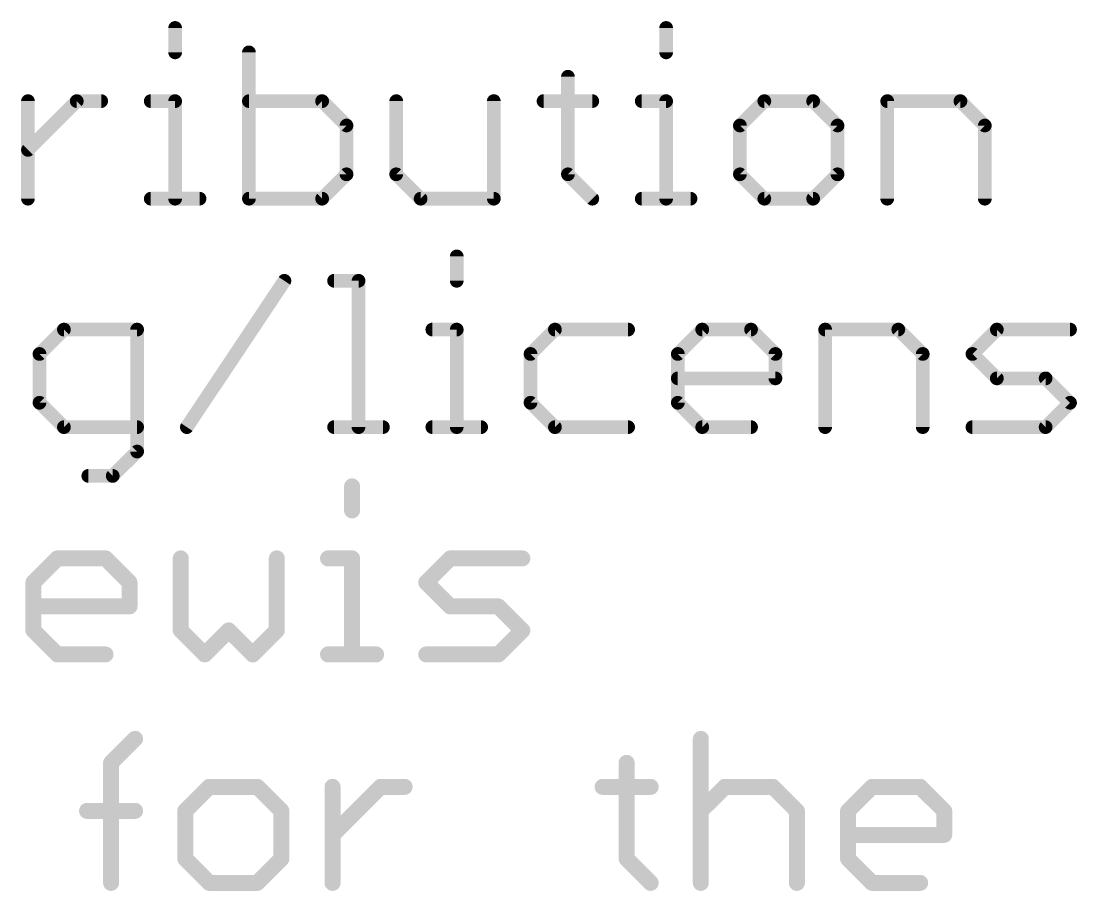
# Model space of a CAD drawing. Extents: x -23 to 84, y -20 to 26.
# Drawn here: x 37.17 to 48.9, y -19.05 to -9.38 of the extents above; entities that cross this region are included whole.
import ezdxf

# ---------------------------------------------------------------- set-up
doc = ezdxf.new("R2010")
doc.units = 0
doc.layers.add('51', color=53, linetype='CONTINUOUS')

msp = doc.modelspace()

# ---------------------------------------------------------------- linework, layer by layer
at = {"layer": '51'}
for points, const_width in [([(38.8807, -9.4556), (38.8807, -9.7268)], 0.1524), ([(44.3379, -9.4556), (44.3379, -9.7268)], 0.1524), ([(39.701, -9.7268), (39.701, -11.3538)], 0.1524), ([(43.2465, -9.998), (43.2465, -11.0826)], 0.1524), ([(37.2453, -11.3538), (37.2453, -10.2691)], 0.1524), ([(37.2453, -10.8115), (37.7876, -10.2691)], 0.1524), ([(37.7876, -10.2691), (38.0588, -10.2691)], 0.1524), ([(38.6096, -10.2691), (38.8807, -10.2691)], 0.1524), ([(38.8807, -10.2691), (38.8807, -11.3538)], 0.1524), ([(40.5145, -10.2691), (39.701, -10.2691)], 0.1524), ([(40.7857, -10.5403), (40.5145, -10.2691)], 0.1524), ([(41.3382, -10.2691), (41.3382, -11.0826)], 0.1524), ([(42.4228, -11.3538), (42.4228, -10.2691)], 0.1524), ([(42.9753, -10.2691), (43.5176, -10.2691)], 0.1524), ([(44.0667, -10.2691), (44.3379, -10.2691)], 0.1524), ([(44.3379, -10.2691), (44.3379, -11.3538)], 0.1524), ([(45.4293, -10.2691), (45.1582, -10.5403)], 0.1524), ([(45.9717, -10.2691), (45.4293, -10.2691)], 0.1524), ([(46.2428, -10.5403), (45.9717, -10.2691)], 0.1524), ([(46.7953, -11.3538), (46.7953, -10.2691)], 0.1524), ([(46.7953, -10.2691), (47.6088, -10.2691)], 0.1524), ([(47.6088, -10.2691), (47.88, -10.5403)], 0.1524), ([(40.7857, -11.0826), (40.7857, -10.5403)], 0.1524), ([(45.1582, -10.5403), (45.1582, -11.0826)], 0.1524), ([(46.2428, -11.0826), (46.2428, -10.5403)], 0.1524), ([(47.88, -10.5403), (47.88, -11.3538)], 0.1524), ([(40.5145, -11.3538), (40.7857, -11.0826)], 0.1524), ([(41.3382, -11.0826), (41.6093, -11.3538)], 0.1524), ([(43.2465, -11.0826), (43.5176, -11.3538)], 0.1524), ([(45.1582, -11.0826), (45.4293, -11.3538)], 0.1524), ([(45.9717, -11.3538), (46.2428, -11.0826)], 0.1524), ([(38.6096, -11.3538), (39.1519, -11.3538)], 0.1524), ([(39.701, -11.3538), (40.5145, -11.3538)], 0.1524), ([(41.6093, -11.3538), (42.4228, -11.3538)], 0.1524), ([(44.0667, -11.3538), (44.6091, -11.3538)], 0.1524), ([(45.4293, -11.3538), (45.9717, -11.3538)], 0.1524), ([(42.0106, -11.9956), (42.0106, -12.2668)], 0.1524), ([(39.0108, -13.8938), (40.0955, -12.2668)], 0.1524), ([(40.648, -12.2668), (40.9191, -12.2668)], 0.1524), ([(40.9191, -12.2668), (40.9191, -13.8938)], 0.1524), ([(37.6448, -12.8091), (37.3737, -13.0803)], 0.1524), ([(38.4583, -12.8091), (37.6448, -12.8091)], 0.1524), ([(38.4583, -14.165), (38.4583, -12.8091)], 0.1524), ([(41.7394, -12.8091), (42.0106, -12.8091)], 0.1524), ([(42.0106, -12.8091), (42.0106, -13.8938)], 0.1524), ([(43.102, -12.8091), (42.8309, -13.0803)], 0.1524), ([(43.9155, -12.8091), (43.102, -12.8091)], 0.1524), ([(44.468, -13.0803), (44.7392, -12.8091)], 0.1524), ([(44.7392, -12.8091), (45.2815, -12.8091)], 0.1524), ([(45.2815, -12.8091), (45.5527, -13.0803)], 0.1524), ([(46.1052, -13.8938), (46.1052, -12.8091)], 0.1524), ([(46.1052, -12.8091), (46.9187, -12.8091)], 0.1524), ([(46.9187, -12.8091), (47.1898, -13.0803)], 0.1524), ([(47.7423, -13.0803), (48.0135, -12.8091)], 0.1524), ([(48.0135, -12.8091), (48.827, -12.8091)], 0.1524), ([(37.3737, -13.0803), (37.3737, -13.6226)], 0.1524), ([(42.8309, -13.0803), (42.8309, -13.6226)], 0.1524), ([(44.468, -13.6226), (44.468, -13.0803)], 0.1524), ([(45.5527, -13.0803), (45.5527, -13.3515)], 0.1524), ([(47.1898, -13.0803), (47.1898, -13.8938)], 0.1524), ([(48.0135, -13.3515), (47.7423, -13.0803)], 0.1524), ([(45.5527, -13.3515), (44.468, -13.3515)], 0.1524), ([(48.5558, -13.3515), (48.0135, -13.3515)], 0.1524), ([(48.827, -13.6226), (48.5558, -13.3515)], 0.1524), ([(37.3737, -13.6226), (37.6448, -13.8938)], 0.1524), ([(42.8309, -13.6226), (43.102, -13.8938)], 0.1524), ([(44.7392, -13.8938), (44.468, -13.6226)], 0.1524), ([(48.5558, -13.8938), (48.827, -13.6226)], 0.1524), ([(37.6448, -13.8938), (38.4583, -13.8938)], 0.1524), ([(40.648, -13.8938), (41.1903, -13.8938)], 0.1524), ([(41.7394, -13.8938), (42.2817, -13.8938)], 0.1524), ([(43.102, -13.8938), (43.9155, -13.8938)], 0.1524), ([(45.2815, -13.8938), (44.7392, -13.8938)], 0.1524), ([(47.7423, -13.8938), (48.5558, -13.8938)], 0.1524), ([(38.1872, -14.4361), (38.4583, -14.165)], 0.1524), ([(37.916, -14.4361), (38.1872, -14.4361)], 0.1524), ([(40.8474, -14.5526), (40.8474, -14.8195)], 0.1778), ([(37.3061, -15.6203), (37.573, -15.3534)], 0.1778), ([(37.573, -15.3534), (38.1069, -15.3534)], 0.1778), ([(38.1069, -15.3534), (38.3738, -15.6203)], 0.1778), ([(38.9433, -15.3534), (38.9433, -16.1542)], 0.1778), ([(40.011, -16.1542), (40.011, -15.3534)], 0.1778), ([(40.5804, -15.3534), (40.8474, -15.3534)], 0.1778), ([(40.8474, -15.3534), (40.8474, -16.4211)], 0.1778), ([(41.6719, -15.6203), (41.9388, -15.3534)], 0.1778), ([(41.9388, -15.3534), (42.7396, -15.3534)], 0.1778), ([(37.3061, -16.1542), (37.3061, -15.6203)], 0.1778), ([(38.3738, -15.6203), (38.3738, -15.8872)], 0.1778), ([(41.9388, -15.8872), (41.6719, -15.6203)], 0.1778), ([(38.3738, -15.8872), (37.3061, -15.8872)], 0.1778), ([(42.4727, -15.8872), (41.9388, -15.8872)], 0.1778), ([(42.7396, -16.1542), (42.4727, -15.8872)], 0.1778), ([(37.573, -16.4211), (37.3061, -16.1542)], 0.1778), ([(38.9433, -16.1542), (39.2102, -16.4211)], 0.1778), ([(39.2102, -16.4211), (39.4771, -16.1542)], 0.1778), ([(39.4771, -16.1542), (39.7441, -16.4211)], 0.1778), ([(39.7441, -16.4211), (40.011, -16.1542)], 0.1778), ([(42.4727, -16.4211), (42.7396, -16.1542)], 0.1778), ([(38.1069, -16.4211), (37.573, -16.4211)], 0.1778), ([(40.5804, -16.4211), (41.1143, -16.4211)], 0.1778), ([(41.6719, -16.4211), (42.4727, -16.4211)], 0.1778), ([(38.1689, -17.6265), (38.4359, -17.3595)], 0.1778), ([(44.7235, -17.3595), (44.7235, -18.9611)], 0.1778), ([(38.1689, -18.9611), (38.1689, -17.6265)], 0.1778), ([(43.899, -17.6265), (43.899, -18.6942)], 0.1778), ([(39.2604, -17.8934), (38.9934, -18.1603)], 0.1778), ([(39.7942, -17.8934), (39.2604, -17.8934)], 0.1778), ([(40.0611, -18.1603), (39.7942, -17.8934)], 0.1778), ([(40.6306, -18.9611), (40.6306, -17.8934)], 0.1778), ([(40.6306, -18.4272), (41.1644, -17.8934)], 0.1778), ([(41.1644, -17.8934), (41.4314, -17.8934)], 0.1778), ([(43.632, -17.8934), (44.1659, -17.8934)], 0.1778), ([(44.7235, -18.1603), (44.9904, -17.8934)], 0.1778), ([(44.9904, -17.8934), (45.5243, -17.8934)], 0.1778), ([(45.5243, -17.8934), (45.7912, -18.1603)], 0.1778), ([(46.3606, -18.1603), (46.6276, -17.8934)], 0.1778), ([(46.6276, -17.8934), (47.1614, -17.8934)], 0.1778), ([(47.1614, -17.8934), (47.4283, -18.1603)], 0.1778), ([(37.902, -18.1603), (38.4359, -18.1603)], 0.1778), ([(38.9934, -18.1603), (38.9934, -18.6942)], 0.1778), ([(40.0611, -18.6942), (40.0611, -18.1603)], 0.1778), ([(45.7912, -18.1603), (45.7912, -18.9611)], 0.1778), ([(46.3606, -18.6942), (46.3606, -18.1603)], 0.1778), ([(47.4283, -18.1603), (47.4283, -18.4272)], 0.1778), ([(47.4283, -18.4272), (46.3606, -18.4272)], 0.1778), ([(38.9934, -18.6942), (39.2604, -18.9611)], 0.1778), ([(39.7942, -18.9611), (40.0611, -18.6942)], 0.1778), ([(43.899, -18.6942), (44.1659, -18.9611)], 0.1778), ([(46.6276, -18.9611), (46.3606, -18.6942)], 0.1778), ([(39.2604, -18.9611), (39.7942, -18.9611)], 0.1778), ([(47.1614, -18.9611), (46.6276, -18.9611)], 0.1778)]:
    msp.add_lwpolyline(points, dxfattribs=dict(at, const_width=const_width))
for points, const_width in [([(38.9188, -9.4556, 1), (38.8426, -9.4556)], 0.0762), ([(44.376, -9.4556, 1), (44.2998, -9.4556)], 0.0762), ([(38.8426, -9.7268, 1), (38.9188, -9.7268)], 0.0762), ([(39.7391, -9.7268, 1), (39.6629, -9.7268)], 0.0762), ([(44.2998, -9.7268, 1), (44.376, -9.7268)], 0.0762), ([(43.2846, -9.998, 1), (43.2084, -9.998)], 0.0762), ([(37.2834, -10.2691, 1), (37.2072, -10.2691)], 0.0762), ([(37.7876, -10.231, 1), (37.7876, -10.3072)], 0.0762), ([(37.8145, -10.2961, 1), (37.7606, -10.2422)], 0.0762), ([(38.0588, -10.3072, 1), (38.0588, -10.231)], 0.0762), ([(38.6096, -10.231, 1), (38.6096, -10.3072)], 0.0762), ([(38.9188, -10.2691, 1), (38.8426, -10.2691)], 0.0762), ([(38.8807, -10.3072, 1), (38.8807, -10.231)], 0.0762), ([(39.701, -10.231, 1), (39.701, -10.3072)], 0.0762), ([(40.5414, -10.2422, 1), (40.4875, -10.2961)], 0.0762), ([(40.5145, -10.3072, 1), (40.5145, -10.231)], 0.0762), ([(41.3763, -10.2691, 1), (41.3001, -10.2691)], 0.0762), ([(42.4609, -10.2691, 1), (42.3847, -10.2691)], 0.0762), ([(42.9753, -10.231, 1), (42.9753, -10.3072)], 0.0762), ([(43.5176, -10.3072, 1), (43.5176, -10.231)], 0.0762), ([(44.0667, -10.231, 1), (44.0667, -10.3072)], 0.0762), ([(44.376, -10.2691, 1), (44.2998, -10.2691)], 0.0762), ([(44.3379, -10.3072, 1), (44.3379, -10.231)], 0.0762), ([(45.4293, -10.231, 1), (45.4293, -10.3072)], 0.0762), ([(45.4563, -10.2961, 1), (45.4024, -10.2422)], 0.0762), ([(45.9986, -10.2422, 1), (45.9447, -10.2961)], 0.0762), ([(45.9717, -10.3072, 1), (45.9717, -10.231)], 0.0762), ([(46.8334, -10.2691, 1), (46.7572, -10.2691)], 0.0762), ([(46.7953, -10.231, 1), (46.7953, -10.3072)], 0.0762), ([(47.6358, -10.2422, 1), (47.5819, -10.2961)], 0.0762), ([(47.6088, -10.3072, 1), (47.6088, -10.231)], 0.0762), ([(40.8238, -10.5403, 1), (40.7476, -10.5403)], 0.0762), ([(40.7587, -10.5672, 1), (40.8126, -10.5134)], 0.0762), ([(45.1963, -10.5403, 1), (45.1201, -10.5403)], 0.0762), ([(45.1312, -10.5134, 1), (45.1851, -10.5672)], 0.0762), ([(46.2809, -10.5403, 1), (46.2047, -10.5403)], 0.0762), ([(46.2159, -10.5672, 1), (46.2698, -10.5134)], 0.0762), ([(47.9181, -10.5403, 1), (47.8419, -10.5403)], 0.0762), ([(47.8531, -10.5672, 1), (47.9069, -10.5134)], 0.0762), ([(37.2183, -10.7845, 1), (37.2722, -10.8384)], 0.0762), ([(40.8126, -11.1096, 1), (40.7587, -11.0557)], 0.0762), ([(41.3651, -11.0557, 1), (41.3112, -11.1096)], 0.0762), ([(43.2734, -11.0557, 1), (43.2195, -11.1096)], 0.0762), ([(45.1851, -11.0557, 1), (45.1312, -11.1096)], 0.0762), ([(46.2698, -11.1096, 1), (46.2159, -11.0557)], 0.0762), ([(40.7476, -11.0826, 1), (40.8238, -11.0826)], 0.0762), ([(41.3001, -11.0826, 1), (41.3763, -11.0826)], 0.0762), ([(43.2084, -11.0826, 1), (43.2846, -11.0826)], 0.0762), ([(45.1201, -11.0826, 1), (45.1963, -11.0826)], 0.0762), ([(46.2047, -11.0826, 1), (46.2809, -11.0826)], 0.0762), ([(37.2072, -11.3538, 1), (37.2834, -11.3538)], 0.0762), ([(38.6096, -11.3157, 1), (38.6096, -11.3919)], 0.0762), ([(38.8426, -11.3538, 1), (38.9188, -11.3538)], 0.0762), ([(39.1519, -11.3919, 1), (39.1519, -11.3157)], 0.0762), ([(39.701, -11.3157, 1), (39.701, -11.3919)], 0.0762), ([(39.6629, -11.3538, 1), (39.7391, -11.3538)], 0.0762), ([(40.4876, -11.3269, 1), (40.5414, -11.3807)], 0.0762), ([(40.5145, -11.3919, 1), (40.5145, -11.3157)], 0.0762), ([(41.6093, -11.3157, 1), (41.6093, -11.3919)], 0.0762), ([(41.5824, -11.3807, 1), (41.6363, -11.3269)], 0.0762), ([(42.3847, -11.3538, 1), (42.4609, -11.3538)], 0.0762), ([(42.4228, -11.3919, 1), (42.4228, -11.3157)], 0.0762), ([(43.4907, -11.3807, 1), (43.5446, -11.3269)], 0.0762), ([(44.0667, -11.3157, 1), (44.0667, -11.3919)], 0.0762), ([(44.2998, -11.3538, 1), (44.376, -11.3538)], 0.0762), ([(44.6091, -11.3919, 1), (44.6091, -11.3157)], 0.0762), ([(45.4293, -11.3157, 1), (45.4293, -11.3919)], 0.0762), ([(45.4024, -11.3807, 1), (45.4563, -11.3269)], 0.0762), ([(45.9447, -11.3269, 1), (45.9986, -11.3807)], 0.0762), ([(45.9717, -11.3919, 1), (45.9717, -11.3157)], 0.0762), ([(46.7572, -11.3538, 1), (46.8334, -11.3538)], 0.0762), ([(47.8419, -11.3538, 1), (47.9181, -11.3538)], 0.0762), ([(42.0487, -11.9956, 1), (41.9725, -11.9956)], 0.0762), ([(40.1272, -12.2879, 1), (40.0638, -12.2457)], 0.0762), ([(40.648, -12.2287, 1), (40.648, -12.3049)], 0.0762), ([(40.9572, -12.2668, 1), (40.881, -12.2668)], 0.0762), ([(40.9191, -12.3049, 1), (40.9191, -12.2287)], 0.0762), ([(41.9725, -12.2668, 1), (42.0487, -12.2668)], 0.0762), ([(37.6448, -12.771, 1), (37.6448, -12.8472)], 0.0762), ([(37.6718, -12.8361, 1), (37.6179, -12.7822)], 0.0762), ([(38.4964, -12.8091, 1), (38.4202, -12.8091)], 0.0762), ([(38.4583, -12.8472, 1), (38.4583, -12.771)], 0.0762), ([(41.7394, -12.771, 1), (41.7394, -12.8472)], 0.0762), ([(42.0487, -12.8091, 1), (41.9725, -12.8091)], 0.0762), ([(42.0106, -12.8472, 1), (42.0106, -12.771)], 0.0762), ([(43.102, -12.771, 1), (43.102, -12.8472)], 0.0762), ([(43.129, -12.8361, 1), (43.0751, -12.7822)], 0.0762), ([(43.9155, -12.8472, 1), (43.9155, -12.771)], 0.0762), ([(44.7392, -12.771, 1), (44.7392, -12.8472)], 0.0762), ([(44.7661, -12.8361, 1), (44.7122, -12.7822)], 0.0762), ([(45.3084, -12.7822, 1), (45.2546, -12.8361)], 0.0762), ([(45.2815, -12.8472, 1), (45.2815, -12.771)], 0.0762), ([(46.1433, -12.8091, 1), (46.0671, -12.8091)], 0.0762), ([(46.1052, -12.771, 1), (46.1052, -12.8472)], 0.0762), ([(46.9456, -12.7822, 1), (46.8917, -12.8361)], 0.0762), ([(46.9187, -12.8472, 1), (46.9187, -12.771)], 0.0762), ([(48.0135, -12.771, 1), (48.0135, -12.8472)], 0.0762), ([(48.0404, -12.8361, 1), (47.9865, -12.7822)], 0.0762), ([(48.827, -12.8472, 1), (48.827, -12.771)], 0.0762), ([(37.4118, -13.0803, 1), (37.3356, -13.0803)], 0.0762), ([(37.3467, -13.0534, 1), (37.4006, -13.1072)], 0.0762), ([(42.869, -13.0803, 1), (42.7928, -13.0803)], 0.0762), ([(42.8039, -13.0534, 1), (42.8578, -13.1072)], 0.0762), ([(44.5061, -13.0803, 1), (44.4299, -13.0803)], 0.0762), ([(44.4411, -13.0534, 1), (44.495, -13.1072)], 0.0762), ([(45.5908, -13.0803, 1), (45.5146, -13.0803)], 0.0762), ([(45.5257, -13.1072, 1), (45.5796, -13.0534)], 0.0762), ([(47.2279, -13.0803, 1), (47.1517, -13.0803)], 0.0762), ([(47.1629, -13.1072, 1), (47.2168, -13.0534)], 0.0762), ([(47.7693, -13.0534, 1), (47.7154, -13.1072)], 0.0762), ([(47.7154, -13.0534, 1), (47.7693, -13.1072)], 0.0762), ([(44.468, -13.3134, 1), (44.468, -13.3896)], 0.0762), ([(45.5146, -13.3515, 1), (45.5908, -13.3515)], 0.0762), ([(45.5527, -13.3896, 1), (45.5527, -13.3134)], 0.0762), ([(48.0135, -13.3134, 1), (48.0135, -13.3896)], 0.0762), ([(47.9865, -13.3784, 1), (48.0404, -13.3245)], 0.0762), ([(48.5828, -13.3245, 1), (48.5289, -13.3784)], 0.0762), ([(48.5558, -13.3896, 1), (48.5558, -13.3134)], 0.0762), ([(37.4006, -13.5957, 1), (37.3467, -13.6496)], 0.0762), ([(37.3356, -13.6226, 1), (37.4118, -13.6226)], 0.0762), ([(42.8578, -13.5957, 1), (42.8039, -13.6496)], 0.0762), ([(42.7928, -13.6226, 1), (42.869, -13.6226)], 0.0762), ([(44.495, -13.5957, 1), (44.4411, -13.6496)], 0.0762), ([(44.4299, -13.6226, 1), (44.5061, -13.6226)], 0.0762), ([(48.8539, -13.6496, 1), (48.8, -13.5957)], 0.0762), ([(48.8, -13.6496, 1), (48.8539, -13.5957)], 0.0762), ([(37.6448, -13.8557, 1), (37.6448, -13.9319)], 0.0762), ([(37.6179, -13.9207, 1), (37.6718, -13.8669)], 0.0762), ([(38.4583, -13.9319, 1), (38.4583, -13.8557)], 0.0762), ([(38.9791, -13.8727, 1), (39.0425, -13.9149)], 0.0762), ([(40.648, -13.8557, 1), (40.648, -13.9319)], 0.0762), ([(41.1903, -13.9319, 1), (41.1903, -13.8557)], 0.0762), ([(41.7394, -13.8557, 1), (41.7394, -13.9319)], 0.0762), ([(42.2817, -13.9319, 1), (42.2817, -13.8557)], 0.0762), ([(43.102, -13.8557, 1), (43.102, -13.9319)], 0.0762), ([(43.0751, -13.9207, 1), (43.129, -13.8669)], 0.0762), ([(43.9155, -13.9319, 1), (43.9155, -13.8557)], 0.0762), ([(44.7392, -13.8557, 1), (44.7392, -13.9319)], 0.0762), ([(44.7122, -13.9207, 1), (44.7661, -13.8669)], 0.0762), ([(45.2815, -13.9319, 1), (45.2815, -13.8557)], 0.0762), ([(47.7423, -13.8557, 1), (47.7423, -13.9319)], 0.0762), ([(48.5289, -13.8669, 1), (48.5828, -13.9207)], 0.0762), ([(48.5558, -13.9319, 1), (48.5558, -13.8557)], 0.0762), ([(40.881, -13.8938, 1), (40.9572, -13.8938)], 0.0762), ([(41.9725, -13.8938, 1), (42.0487, -13.8938)], 0.0762), ([(46.0671, -13.8938, 1), (46.1433, -13.8938)], 0.0762), ([(47.1517, -13.8938, 1), (47.2279, -13.8938)], 0.0762), ([(38.4202, -14.165, 1), (38.4964, -14.165)], 0.0762), ([(38.4853, -14.1919, 1), (38.4314, -14.138)], 0.0762), ([(37.916, -14.398, 1), (37.916, -14.4742)], 0.0762), ([(38.1602, -14.4092, 1), (38.2141, -14.4631)], 0.0762), ([(38.1872, -14.4742, 1), (38.1872, -14.398)], 0.0762), ([(40.8918, -14.5526, 1), (40.8029, -14.5526)], 0.0889), ([(40.8029, -14.8195, 1), (40.8918, -14.8195)], 0.0889), ([(37.573, -15.3089, 1), (37.573, -15.3978)], 0.0889), ([(37.6045, -15.3848, 1), (37.5416, -15.322)], 0.0889), ([(38.1383, -15.322, 1), (38.0755, -15.3848)], 0.0889), ([(38.1069, -15.3978, 1), (38.1069, -15.3089)], 0.0889), ([(38.9877, -15.3534, 1), (38.8988, -15.3534)], 0.0889), ([(40.0554, -15.3534, 1), (39.9665, -15.3534)], 0.0889), ([(40.5804, -15.3089, 1), (40.5804, -15.3978)], 0.0889), ([(40.8918, -15.3534, 1), (40.8029, -15.3534)], 0.0889), ([(40.8474, -15.3978, 1), (40.8474, -15.3089)], 0.0889), ([(41.9388, -15.3089, 1), (41.9388, -15.3978)], 0.0889), ([(41.9702, -15.3848, 1), (41.9074, -15.322)], 0.0889), ([(42.7396, -15.3978, 1), (42.7396, -15.3089)], 0.0889), ([(37.2747, -15.5889, 1), (37.3375, -15.6517)], 0.0889), ([(37.3506, -15.6203, 1), (37.2617, -15.6203)], 0.0889), ([(38.4183, -15.6203, 1), (38.3294, -15.6203)], 0.0889), ([(38.3424, -15.6517, 1), (38.4053, -15.5889)], 0.0889), ([(41.7033, -15.5889, 1), (41.6404, -15.6517)], 0.0889), ([(41.6404, -15.5889, 1), (41.7033, -15.6517)], 0.0889), ([(37.3061, -15.8428, 1), (37.3061, -15.9317)], 0.0889), ([(38.3738, -15.9317, 1), (38.3738, -15.8428)], 0.0889), ([(41.9388, -15.8428, 1), (41.9388, -15.9317)], 0.0889), ([(41.9074, -15.9187, 1), (41.9702, -15.8558)], 0.0889), ([(42.5041, -15.8558, 1), (42.4412, -15.9187)], 0.0889), ([(42.4727, -15.9317, 1), (42.4727, -15.8428)], 0.0889), ([(38.3294, -15.8872, 1), (38.4183, -15.8872)], 0.0889), ([(37.3375, -16.1227, 1), (37.2747, -16.1856)], 0.0889), ([(38.9747, -16.1227, 1), (38.9118, -16.1856)], 0.0889), ([(39.5086, -16.1227, 1), (39.4457, -16.1856)], 0.0889), ([(39.5086, -16.1856, 1), (39.4457, -16.1227)], 0.0889), ([(40.0424, -16.1856, 1), (39.9796, -16.1227)], 0.0889), ([(42.771, -16.1856, 1), (42.7082, -16.1227)], 0.0889), ([(37.2617, -16.1542, 1), (37.3506, -16.1542)], 0.0889), ([(38.8988, -16.1542, 1), (38.9877, -16.1542)], 0.0889), ([(39.9665, -16.1542, 1), (40.0554, -16.1542)], 0.0889), ([(42.7082, -16.1856, 1), (42.771, -16.1227)], 0.0889), ([(37.573, -16.3766, 1), (37.573, -16.4656)], 0.0889), ([(37.5416, -16.4525, 1), (37.6045, -16.3897)], 0.0889), ([(38.1069, -16.4656, 1), (38.1069, -16.3766)], 0.0889), ([(39.1788, -16.3897, 1), (39.2416, -16.4525)], 0.0889), ([(39.1788, -16.4525, 1), (39.2416, -16.3897)], 0.0889), ([(39.7126, -16.3897, 1), (39.7755, -16.4525)], 0.0889), ([(39.7126, -16.4525, 1), (39.7755, -16.3897)], 0.0889), ([(40.5804, -16.3766, 1), (40.5804, -16.4656)], 0.0889), ([(40.8029, -16.4211, 1), (40.8918, -16.4211)], 0.0889), ([(41.1143, -16.4656, 1), (41.1143, -16.3766)], 0.0889), ([(41.6719, -16.3766, 1), (41.6719, -16.4656)], 0.0889), ([(42.4412, -16.3897, 1), (42.5041, -16.4525)], 0.0889), ([(42.4727, -16.4656, 1), (42.4727, -16.3766)], 0.0889), ([(38.4673, -17.391, 1), (38.4044, -17.3281)], 0.0889), ([(44.7679, -17.3595, 1), (44.679, -17.3595)], 0.0889), ([(38.2134, -17.6265, 1), (38.1245, -17.6265)], 0.0889), ([(38.1375, -17.595, 1), (38.2004, -17.6579)], 0.0889), ([(43.9434, -17.6265, 1), (43.8545, -17.6265)], 0.0889), ([(39.2604, -17.8489, 1), (39.2604, -17.9378)], 0.0889), ([(39.2918, -17.9248, 1), (39.2289, -17.862)], 0.0889), ([(39.8256, -17.862, 1), (39.7628, -17.9248)], 0.0889), ([(39.7942, -17.9378, 1), (39.7942, -17.8489)], 0.0889), ([(40.675, -17.8934, 1), (40.5861, -17.8934)], 0.0889), ([(41.1644, -17.8489, 1), (41.1644, -17.9378)], 0.0889), ([(41.1959, -17.9248, 1), (41.133, -17.862)], 0.0889), ([(41.4314, -17.9378, 1), (41.4314, -17.8489)], 0.0889), ([(43.632, -17.8489, 1), (43.632, -17.9378)], 0.0889), ([(44.1659, -17.9378, 1), (44.1659, -17.8489)], 0.0889), ([(44.9904, -17.8489, 1), (44.9904, -17.9378)], 0.0889), ([(45.0218, -17.9248, 1), (44.959, -17.862)], 0.0889), ([(45.5557, -17.862, 1), (45.4928, -17.9248)], 0.0889), ([(45.5243, -17.9378, 1), (45.5243, -17.8489)], 0.0889), ([(46.6276, -17.8489, 1), (46.6276, -17.9378)], 0.0889), ([(46.659, -17.9248, 1), (46.5961, -17.862)], 0.0889), ([(47.1928, -17.862, 1), (47.13, -17.9248)], 0.0889), ([(47.1614, -17.9378, 1), (47.1614, -17.8489)], 0.0889), ([(37.902, -18.1159, 1), (37.902, -18.2048)], 0.0889), ([(38.4359, -18.2048, 1), (38.4359, -18.1159)], 0.0889), ([(39.0379, -18.1603, 1), (38.949, -18.1603)], 0.0889), ([(38.962, -18.1289, 1), (39.0249, -18.1917)], 0.0889), ([(40.1056, -18.1603, 1), (40.0167, -18.1603)], 0.0889), ([(40.0297, -18.1917, 1), (40.0926, -18.1289)], 0.0889), ([(44.692, -18.1289, 1), (44.7549, -18.1917)], 0.0889), ([(45.8356, -18.1603, 1), (45.7467, -18.1603)], 0.0889), ([(45.7598, -18.1917, 1), (45.8226, -18.1289)], 0.0889), ([(46.4051, -18.1603, 1), (46.3162, -18.1603)], 0.0889), ([(46.3292, -18.1289, 1), (46.3921, -18.1917)], 0.0889), ([(47.4728, -18.1603, 1), (47.3839, -18.1603)], 0.0889), ([(47.3969, -18.1917, 1), (47.4598, -18.1289)], 0.0889), ([(40.5992, -18.3958, 1), (40.662, -18.4587)], 0.0889), ([(46.3606, -18.3828, 1), (46.3606, -18.4717)], 0.0889), ([(47.3839, -18.4272, 1), (47.4728, -18.4272)], 0.0889), ([(47.4283, -18.4717, 1), (47.4283, -18.3828)], 0.0889), ([(39.0249, -18.6627, 1), (38.962, -18.7256)], 0.0889), ([(38.949, -18.6942, 1), (39.0379, -18.6942)], 0.0889), ([(40.0167, -18.6942, 1), (40.1056, -18.6942)], 0.0889), ([(40.0926, -18.7256, 1), (40.0297, -18.6627)], 0.0889), ([(43.9304, -18.6627, 1), (43.8675, -18.7256)], 0.0889), ([(43.8545, -18.6942, 1), (43.9434, -18.6942)], 0.0889), ([(46.3921, -18.6627, 1), (46.3292, -18.7256)], 0.0889), ([(46.3162, -18.6942, 1), (46.4051, -18.6942)], 0.0889), ([(39.2604, -18.9167, 1), (39.2604, -19.0056)], 0.0889), ([(39.2289, -18.9925, 1), (39.2918, -18.9297)], 0.0889), ([(39.7628, -18.9297, 1), (39.8256, -18.9925)], 0.0889), ([(39.7942, -19.0056, 1), (39.7942, -18.9167)], 0.0889), ([(44.1345, -18.9925, 1), (44.1973, -18.9297)], 0.0889), ([(46.6276, -18.9167, 1), (46.6276, -19.0056)], 0.0889), ([(46.5961, -18.9925, 1), (46.659, -18.9297)], 0.0889), ([(47.1614, -19.0056, 1), (47.1614, -18.9167)], 0.0889), ([(38.1245, -18.9611, 1), (38.2134, -18.9611)], 0.0889), ([(40.5861, -18.9611, 1), (40.675, -18.9611)], 0.0889), ([(44.679, -18.9611, 1), (44.7679, -18.9611)], 0.0889), ([(45.7467, -18.9611, 1), (45.8356, -18.9611)], 0.0889)]:
    msp.add_lwpolyline(points, format="xyb", dxfattribs=dict(at, const_width=const_width))

doc.saveas('drawing.dxf')
